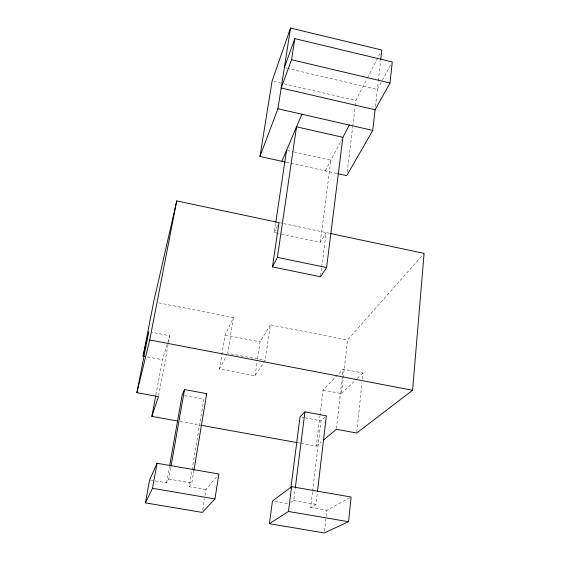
<?xml version="1.0" encoding="UTF-8"?>
<svg xmlns="http://www.w3.org/2000/svg" width="561" height="561" viewBox="0 0 561 561"><rect width="100%" height="100%" fill="white"/><g stroke="black" fill="none" stroke-linecap="round" stroke-linejoin="round"><path stroke-width="0.42" stroke-dasharray="2.81 2.1" d="M356.796 432.152L361.999 382.539M362.364 379.054L363.009 372.96L343.171 369.145L323.059 390.084L320.058 415.07M324.524 531.211L326.095 517.298M326.193 516.429L326.888 510.342L349.608 497.866M336.467 428.429L343.171 369.145M323.059 390.084L341.474 393.563L347.504 340.036L424.102 253.376M375.47 106.38L378.226 81.759M378.317 80.896L380.624 60.308M312.519 491.941L310.647 507.558L315.948 504.381L317.379 492.228M300.822 443.295L316.327 446.093L319.952 415.932M312.617 491.071L321.025 420.792L326.376 415.841M347.189 172.178L352.631 127.27M352.736 126.407L355.141 106.541M355.246 105.678L355.877 100.496L367.034 78.75M290.949 502.425L293.705 500.552L295.247 488.386M320.612 275.907L321.6 268.109M321.712 267.246L326.116 232.598L320.282 242.24L278.508 233.446M320.282 242.24L330.878 160.194L294.209 152.024M158.847 302.87L233.453 317.568L225.066 335.043L219.505 369.075L255.038 375.793L265.185 360.442L270.36 324.84L347.504 340.036M255.038 375.793L257.057 362.217M257.562 358.823L260.08 341.845L270.36 324.84M277.653 233.271L274.245 232.549L275.668 223.026M202.731 509.9L204.499 498.904M205.046 495.524L205.999 489.606L218.334 474.662M233.453 317.568L227.703 353.255L265.185 360.442M205.999 489.606L189.183 486.724L203.867 399.18L204.94 397.111M189.183 486.724L191.806 483.014L193.959 470.132M150.474 480.083L166.631 482.853L168.749 479.045L170.867 466.997M166.631 482.853L169.52 466.521M158.602 395.757L169.78 335.744L152.157 332.35M155.888 394.93L162.48 359.734L169.78 335.744M274.245 232.549L277.548 225.669M367.434 77.972L380.183 53.12M219.505 369.075L226.532 355.52M325.275 170.881L341.677 139.605M390.596 65.02L377.357 89.48L287.765 68.442M341.474 393.563L356.67 379.019M357.308 378.416L363.009 372.96M316.327 446.093L321.67 441.612M168.749 479.045L191.806 483.014M293.705 500.552L315.948 504.381M274.925 501.429L288.059 503.68M310.647 507.558L326.888 510.342M180.277 421.521L200.943 425.252M298.242 442.832L299.967 443.141M184.646 395.631L203.867 399.18M301.699 417.223L304.223 417.693M305.065 417.847L321.025 420.792M147.312 356.866L162.48 359.734M225.066 335.043L260.08 341.845M279.013 222.605L329.524 233.32M286.124 162.227L337.673 173.622M287.393 150.502L293.361 151.835M273.796 81.422L280.563 82.993M283.95 83.778L355.877 100.496M285.198 67.846L286.909 68.246"/><path stroke-width="0.84" d="M323.676 439.929L336.369 429.284L356.705 433.022L412.58 390.281L424.102 253.376L330.373 233.502M348.549 521.709L351.123 497.032L291.636 486.682L272.464 501.008L269.399 523.715L324.328 532.95L348.549 521.709L288.466 511.471L269.399 523.715M337.673 173.622L346.768 175.628L372.777 130.425L375.092 109.76L390.014 82.986L392.251 61.962L294.82 38.646L284.35 67.643M380.723 59.452L381.775 50.013L290.535 28.05L272.099 81.022L259.96 156.442L285.276 162.038M317.484 491.366L326.376 415.841L304.925 411.865L300.023 416.914L290.886 488.182M144.78 356.389L143.09 356.067L153.7 301.853L176.736 200.915L279.013 222.605L272.457 266.903L320.499 276.769L326.593 267.555L342.876 137.319L349.307 125.061M295.359 487.516L304.925 411.865M288.466 511.471L291.636 486.682M272.457 266.903L277.393 257.373L296.531 126.821L342.876 137.319M275.795 222.163L286.538 150.313M375.092 109.76L281.166 88L291.58 59.739L294.82 38.646M214.954 498.946L218.874 474.01L157.045 463.253L149.626 479.935L145.418 502.866L202.325 512.438L214.954 498.946L152.494 488.301L145.418 502.866M259.96 156.442L277.926 108.75L290.535 28.05M193.959 470.132L206.721 393.668L184.52 389.558L182.136 395.168L169.674 465.665M171.021 466.142L184.52 389.558M152.494 488.301L157.045 463.253M177.697 421.059L151.863 416.388L155.727 395.786M151.863 416.388L158.447 396.62L136.898 392.658L148.798 331.705L143.09 356.067M136.898 392.658L149.738 339.952L176.736 200.915M281.874 161.28L301.888 114.22M206.013 395.049L206.721 393.668M200.943 425.252L297.379 442.671M149.738 339.952L412.58 390.281M277.393 257.373L326.593 267.555M277.926 108.75L372.777 130.425M291.58 59.739L390.014 82.986"/></g></svg>
